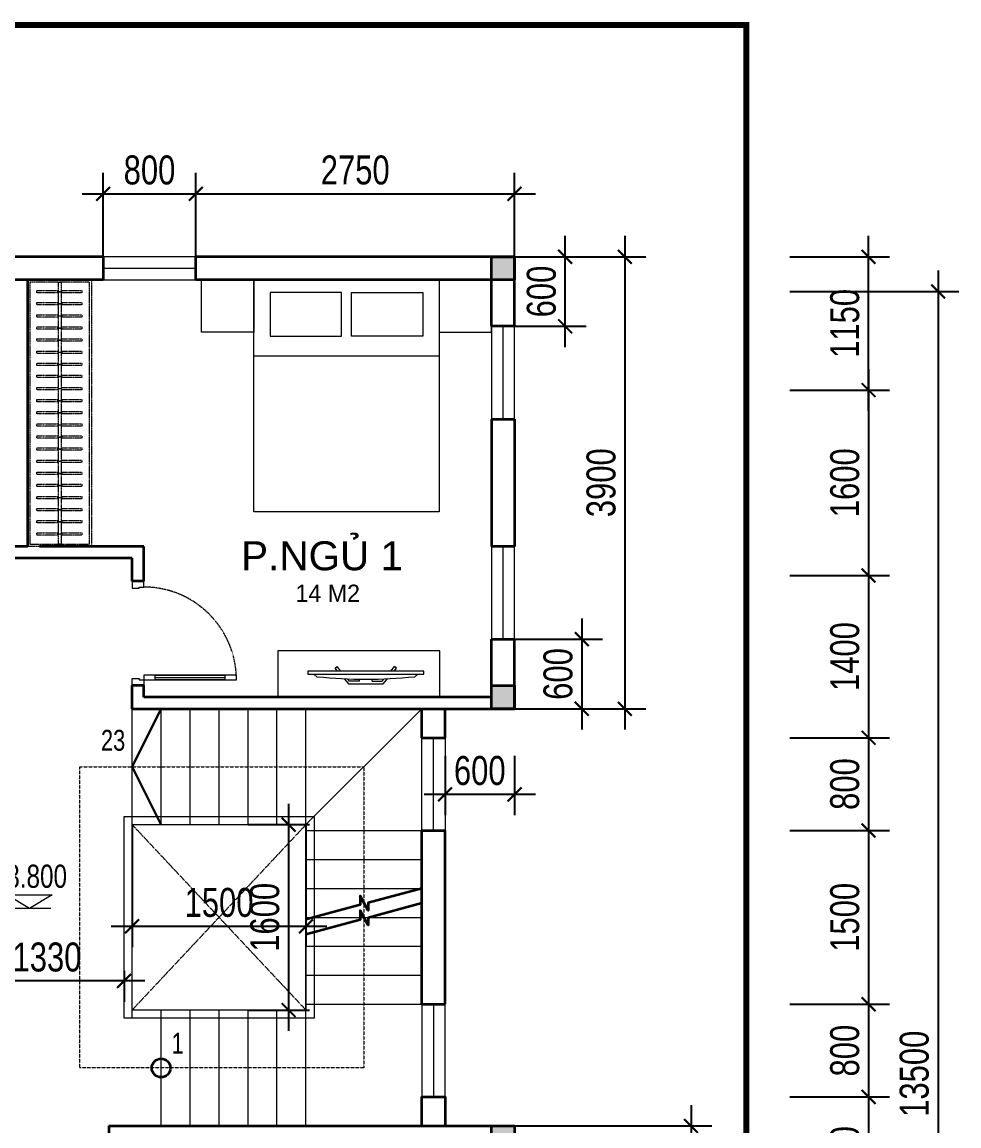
# Model space of a CAD drawing. Header units: millimetres. Extents: x 33748 to 451939, y -263262 to 62681.
# Drawn here: x 217559 to 225644, y -238639 to -229113 of the extents above; entities that cross this region are included whole.
import ezdxf

# ---------------------------------------------------------------- set-up
doc = ezdxf.new("R2010")
doc.units = ezdxf.units.MM
doc.header["$PDMODE"] = 98
for name, pattern in [('CENTER', [50.8, 31.75, -6.35, 6.35, -6.35]), ('DASHED', [0.75, 0.5, -0.25]), ('HIDDEN', [0.375, 0.25, -0.125]), ('HIDDEN2', [0.1875, 0.125, -0.0625]), ('X-5M-G-MB PHONGNGU$0$HIDDEN2', [0.1875, 0.125, -0.0625]), ('Xref-VCMT-BT3 - tuong bao$0$HIDDEN', [0.375, 0.25, -0.125])]:
    doc.linetypes.add(name, pattern=pattern)
doc.layers.get('Defpoints').update_dxf_attribs({"color": 202, "lineweight": 13})
for name, color, linetype, lineweight in [('-CONCRETE', 1, 'Continuous', 35), ('-DOOR', 137, 'Continuous', 9), ('-FURNITURE', 46, 'Continuous', 9), ('-HIDE', 3, 'HIDDEN', 13), ('-KH', 143, 'Continuous', 13), ('-LINE1', 7, 'Continuous', 18), ('-RANH GIOI KHU DAT', 12, 'CENTER', 18), ('-TEXT', 7, 'Continuous', 15), ('-WALL', 4, 'Continuous', 35), ('Bighome_khuat', 251, 'DASHED', 5)]:
    doc.layers.add(name, color=color, linetype=linetype, lineweight=lineweight)
for name, color, linetype in [('-HATCH CONCRETE', 54, 'Continuous'), ('12. NET DIM', 9, 'Continuous'), ('TEXT25', 2, 'Continuous')]:
    doc.layers.add(name, color=color, linetype=linetype)
doc.styles.add('1', font='arial.ttf')
doc.styles.add('AVANH', font='', dxfattribs={"width": 0.8})
doc.styles.get("Standard").update_dxf_attribs({"font": 'arial.ttf'})
doc.styles.add('T1', font='', dxfattribs={"height": 200})
doc.styles.get('AVANH').set_extended_font_data('.VnAvantH')
doc.styles.get('T1').set_extended_font_data('VNgeometric Light')
doc.dimstyles.new('C_100A3', dxfattribs={"dimscale": 100, "dimtxt": 2.5, "dimasz": 1.2, "dimexe": 1.8, "dimexo": 0, "dimgap": 0.75, "dimtad": 1, "dimdec": 0, "dimzin": 0, "dimdsep": 46, "dimtxsty": 'AVANH', "dimblk": 'ARCHTICK', "dimcen": 0, "dimdle": 1.8, "dimclrd": 256, "dimclre": 256, "dimclrt": 7, "dimadec": 0, "dimazin": 0, "dimtfac": 0.0001, "dimtdec": 0, "dimtix": 1, "dimtmove": 2, "dimatfit": 3, "dimldrblk": 'ARCHTICK', "dimfxl": 1.8, "dimtolj": 1, "dimtzin": 0, "dimarcsym": 0})

# ---------------------------------------------------------------- blocks, each defined once
blk = doc.blocks.new('*U53')
at = {"color": 251}
blk.add_line((-70, 100), (-70, 700), dxfattribs=at)
for points in [[(-50, 0), (-50, 800), (-90, 800), (-90, 0)], [(-50, 100), (-90, 100), (-90, 700), (-50, 700)], [(-900, -100), (-840, -100), (-840, -40), (-850, -40), (-850, 0), (-900, 0)], [(0, -100), (-60, -100), (-60, -40), (-50, -40), (-50, 0), (0, 0)]]:
    blk.add_lwpolyline(points, close=True)
at = {"layer": 'Bighome_khuat', "linetype": 'Xref-VCMT-BT3 - tuong bao$0$HIDDEN'}
blk.add_arc((-50, 0), 800, 90, 180, dxfattribs=at)
blk = doc.blocks.new('DANH COT')
at = {"layer": '-KH'}
blk.add_line((0, 0), (368.1, 0), dxfattribs=at)
blk.add_lwpolyline([(379.3, 117.8), (-11.2, 117.8), (184, 0)], close=True, dxfattribs=at)
blk.add_solid([(184, 0), (184, 117.8), (379.3, 117.8), (184, 0)], dxfattribs=at)
at = {"layer": '-TEXT', "style": '1', "width": 0.75}
blk.add_attdef('CAODO', (-142.1, 177.9), '', height=180, dxfattribs=at)
blk = doc.blocks.new('_ARCHTICK')
at = {"const_width": 0.15}
blk.add_lwpolyline([(-0.5, -0.5), (0.5, 0.5)], dxfattribs=at)
blk = doc.blocks.new('*D1326')
at = {"layer": '12. NET DIM', "lineweight": -2, "transparency": 16777216}
for p, q in [((217109.4, -237301.1), (217109.4, -237566.9)), ((218439.1, -237301.1), (218439.1, -237566.9)), ((218619.1, -237386.9), (216929.4, -237386.9))]:
    blk.add_line(p, q, dxfattribs=at)
at = {"layer": 'Defpoints', "color": 0, "transparency": 16777216}
for p in [(217109.4, -237301.1), (218439.1, -237301.1), (217109.4, -237386.9)]:
    blk.add_point(p, dxfattribs=at)
at = {"layer": '12. NET DIM', "lineweight": -2, "transparency": 16777216, "xscale": 120, "yscale": 120, "zscale": 120, "rotation": 180}
blk.add_blockref('_ARCHTICK', (217109.4, -237386.9), dxfattribs=at)
at = {"layer": '12. NET DIM', "lineweight": -2, "transparency": 16777216, "xscale": 120, "yscale": 120, "zscale": 120}
blk.add_blockref('_ARCHTICK', (218439.1, -237386.9), dxfattribs=at)
at = {"layer": '12. NET DIM', "color": 7, "transparency": 16777216, "insert": (217774.2, -237182.6), "char_height": 250, "attachment_point": 5, "style": 'AVANH'}
blk.add_mtext('\\A1;1330', dxfattribs=at)
blk = doc.blocks.new('A$C32e20c34')
blk.add_line((657, 2050), (657, 450))
for points in [[(0, 2050), (450, 2050), (450, 2500), (0, 2500)], [(109, 1910), (485.5, 1910), (485.5, 1292.5), (109, 1292.5)], [(109, 590), (485.5, 590), (485.5, 1207.5), (109, 1207.5)], [(0, 450), (450, 450), (450, 0), (0, 0)]]:
    blk.add_lwpolyline(points, close=True)
blk.add_lwpolyline([(0, 2050), (2000, 2050), (2000, 450), (0, 450), (0, 2050)])
blk = doc.blocks.new('*U198')
at = {"linetype": 'X-5M-G-MB PHONGNGU$0$HIDDEN2'}
for points in [[(0, 600), (0, 0), (2509, 0), (2509, 600)], [(2489, 580), (2489, 20), (20, 20), (20, 580)], [(2489, 287), (2489, 313), (20, 313), (20, 287)], [(114, 319), (109, 319), (109, 280), (114, 280)], [(228, 319), (223, 319), (223, 280), (228, 280)], [(342, 319), (337, 319), (337, 280), (342, 280)], [(456, 319), (451, 319), (451, 280), (456, 280)], [(570, 319), (565, 319), (565, 280), (570, 280)], [(684, 319), (679, 319), (679, 280), (684, 280)], [(798, 319), (793, 319), (793, 280), (798, 280)], [(912, 319), (907, 319), (907, 280), (912, 280)], [(1026, 319), (1021, 319), (1021, 280), (1026, 280)], [(1140, 319), (1135, 319), (1135, 280), (1140, 280)], [(1254, 319), (1249, 319), (1249, 280), (1254, 280)], [(1368, 319), (1363, 319), (1363, 280), (1368, 280)], [(1482, 319), (1477, 319), (1477, 280), (1482, 280)], [(1596, 319), (1591, 319), (1591, 280), (1596, 280)], [(1710, 319), (1705, 319), (1705, 280), (1710, 280)], [(1824, 319), (1819, 319), (1819, 280), (1824, 280)], [(1938, 319), (1933, 319), (1933, 280), (1938, 280)], [(2052, 319), (2047, 319), (2047, 280), (2052, 280)], [(2166, 319), (2161, 319), (2161, 280), (2166, 280)], [(2280, 319), (2275, 319), (2275, 280), (2280, 280)], [(2394, 319), (2389, 319), (2389, 280), (2394, 280)]]:
    blk.add_lwpolyline(points, close=True, dxfattribs=at)
for points in [[(122, 313), (122, 515), (100, 515), (100, 313)], [(236, 313), (236, 515), (214, 515), (214, 313)], [(350, 313), (350, 515), (328, 515), (328, 313)], [(464, 313), (464, 515), (442, 515), (442, 313)], [(578, 313), (578, 515), (556, 515), (556, 313)], [(692, 313), (692, 515), (670, 515), (670, 313)], [(806, 313), (806, 515), (784, 515), (784, 313)], [(920, 313), (920, 515), (898, 515), (898, 313)], [(1034, 313), (1034, 515), (1012, 515), (1012, 313)], [(1148, 313), (1148, 515), (1126, 515), (1126, 313)], [(1262, 313), (1262, 515), (1240, 515), (1240, 313)], [(1376, 313), (1376, 515), (1354, 515), (1354, 313)], [(1490, 313), (1490, 515), (1468, 515), (1468, 313)], [(1604, 313), (1604, 515), (1582, 515), (1582, 313)], [(1718, 313), (1718, 515), (1696, 515), (1696, 313)], [(1832, 313), (1832, 515), (1810, 515), (1810, 313)], [(1946, 313), (1946, 515), (1924, 515), (1924, 313)], [(2060, 313), (2060, 515), (2038, 515), (2038, 313)], [(2174, 313), (2174, 515), (2152, 515), (2152, 313)], [(2288, 313), (2288, 515), (2266, 515), (2266, 313)], [(2402, 313), (2402, 515), (2380, 515), (2380, 313)], [(100, 287), (100, 92), (122, 92), (122, 287)], [(214, 287), (214, 92), (236, 92), (236, 287)], [(328, 287), (328, 92), (350, 92), (350, 287)], [(442, 287), (442, 92), (464, 92), (464, 287)], [(556, 287), (556, 92), (578, 92), (578, 287)], [(670, 287), (670, 92), (692, 92), (692, 287)], [(784, 287), (784, 92), (806, 92), (806, 287)], [(898, 287), (898, 92), (920, 92), (920, 287)], [(1012, 287), (1012, 92), (1034, 92), (1034, 287)], [(1126, 287), (1126, 92), (1148, 92), (1148, 287)], [(1240, 287), (1240, 92), (1262, 92), (1262, 287)], [(1354, 287), (1354, 92), (1376, 92), (1376, 287)], [(1468, 287), (1468, 92), (1490, 92), (1490, 287)], [(1582, 287), (1582, 92), (1604, 92), (1604, 287)], [(1696, 287), (1696, 92), (1718, 92), (1718, 287)], [(1810, 287), (1810, 92), (1832, 92), (1832, 287)], [(1924, 287), (1924, 92), (1946, 92), (1946, 287)], [(2038, 287), (2038, 92), (2060, 92), (2060, 287)], [(2152, 287), (2152, 92), (2174, 92), (2174, 287)], [(2266, 287), (2266, 92), (2288, 92), (2288, 287)], [(2380, 287), (2380, 92), (2402, 92), (2402, 287)]]:
    blk.add_lwpolyline(points, dxfattribs=at)
blk = doc.blocks.new('XR.MB.LM123$0$tvi 1')
blk.add_lwpolyline([(28.5, 0), (28.5, -1000), (0, -1000), (0, 0)], close=True)
for points in [[(28.5, -50.3), (52.4, -80.9)], [(-24.1, -235.6), (-39.1, -251.8)], [(0, -284.8), (-39.1, -251.8)], [(0, -256), (-24.1, -235.6)], [(69.7, -315.1), (111.2, -350.3), (111.2, -649.7), (69.7, -684.9)], [(89.1, -445.7), (89.1, -360), (70.9, -344.6)], [(89.1, -445.7), (73.5, -445.7)], [(89.1, -554.3), (89.1, -640), (70.9, -655.4)], [(89.1, -554.3), (73.5, -554.3)], [(0, -715.2), (-39.1, -748.2)], [(-24.1, -764.4), (-39.1, -748.2)], [(0, -744), (-24.1, -764.4)], [(28.5, -949.7), (52.4, -919.1)]]:
    blk.add_lwpolyline(points)
blk.add_arc((-4025.2, -500), 4099, 354.13109, 5.86891)
blk = doc.blocks.new('A$C5C575821')
at = {"layer": '-CONCRETE'}
h = blk.add_hatch(color=256, dxfattribs=at)
h.dxf.hatch_style = 1
h.paths.add_polyline_path([(0, 200), (0, 0), (200, 0), (200, 200)])
blk.add_lwpolyline([(0, 0), (200, 0), (200, 200), (0, 200)], close=True, dxfattribs=at)
blk = doc.blocks.new('*D1225')
at = {"layer": '12. NET DIM', "lineweight": -2, "transparency": 16777216}
for p, q in [((221209.1, -235445.6), (221209.1, -235957.6)), ((221809.1, -235445.6), (221809.1, -235957.6)), ((221989.1, -235777.6), (221029.1, -235777.6))]:
    blk.add_line(p, q, dxfattribs=at)
at = {"layer": 'Defpoints', "color": 0, "transparency": 16777216}
for p in [(221209.1, -235445.6), (221809.1, -235445.6), (221209.1, -235777.6)]:
    blk.add_point(p, dxfattribs=at)
at = {"layer": '12. NET DIM', "lineweight": -2, "transparency": 16777216, "xscale": 120, "yscale": 120, "zscale": 120, "rotation": 180}
blk.add_blockref('_ARCHTICK', (221209.1, -235777.6), dxfattribs=at)
at = {"layer": '12. NET DIM', "lineweight": -2, "transparency": 16777216, "xscale": 120, "yscale": 120, "zscale": 120}
blk.add_blockref('_ARCHTICK', (221809.1, -235777.6), dxfattribs=at)
at = {"layer": '12. NET DIM', "color": 7, "transparency": 16777216, "insert": (221509.1, -235573.3), "char_height": 250, "attachment_point": 5, "style": 'AVANH'}
blk.add_mtext('\\A1;600', dxfattribs=at)
blk = doc.blocks.new('*D1228')
at = {"layer": '12. NET DIM', "lineweight": -2, "transparency": 16777216}
for p, q in [((224864.1, -232108.4), (224864.1, -234068.4)), ((224185.6, -232288.4), (225044.1, -232288.4)), ((224185.6, -233888.4), (225044.1, -233888.4))]:
    blk.add_line(p, q, dxfattribs=at)
at = {"layer": 'Defpoints', "color": 0, "transparency": 16777216}
for p in [(224185.6, -232288.4), (224185.6, -233888.4), (224864.1, -233888.4)]:
    blk.add_point(p, dxfattribs=at)
at = {"layer": '12. NET DIM', "lineweight": -2, "transparency": 16777216, "xscale": 120, "yscale": 120, "zscale": 120}
for p, rotation in [((224864.1, -232288.4), 90), ((224864.1, -233888.4), 270)]:
    blk.add_blockref('_ARCHTICK', p, dxfattribs=dict(at, rotation=rotation))
at = {"layer": '12. NET DIM', "color": 7, "transparency": 16777216, "insert": (224659.8, -233088.4), "char_height": 250, "attachment_point": 5, "rotation": 90, "style": 'AVANH'}
blk.add_mtext('\\A1;1600', dxfattribs=at)
blk = doc.blocks.new('*D1229')
at = {"layer": '12. NET DIM', "lineweight": -2, "transparency": 16777216}
for p, q in [((224864.1, -233708.4), (224864.1, -235468.6)), ((224185.6, -233888.4), (225044.1, -233888.4)), ((224185.6, -235288.6), (225044.1, -235288.6))]:
    blk.add_line(p, q, dxfattribs=at)
at = {"layer": 'Defpoints', "color": 0, "transparency": 16777216}
for p in [(224185.6, -233888.4), (224185.6, -235288.6), (224864.1, -235288.6)]:
    blk.add_point(p, dxfattribs=at)
at = {"layer": '12. NET DIM', "lineweight": -2, "transparency": 16777216, "xscale": 120, "yscale": 120, "zscale": 120}
for p, rotation in [((224864.1, -233888.4), 90), ((224864.1, -235288.6), 270)]:
    blk.add_blockref('_ARCHTICK', p, dxfattribs=dict(at, rotation=rotation))
at = {"layer": '12. NET DIM', "color": 7, "transparency": 16777216, "insert": (224659.8, -234588.5), "char_height": 250, "attachment_point": 5, "rotation": 90, "style": 'AVANH'}
blk.add_mtext('\\A1;1400', dxfattribs=at)
blk = doc.blocks.new('*D1230')
at = {"layer": '12. NET DIM', "lineweight": -2, "transparency": 16777216}
for p, q in [((224864.1, -235108.6), (224864.1, -236268.6)), ((224185.6, -235288.6), (225044.1, -235288.6)), ((224185.6, -236088.6), (225044.1, -236088.6))]:
    blk.add_line(p, q, dxfattribs=at)
at = {"layer": 'Defpoints', "color": 0, "transparency": 16777216}
for p in [(224185.6, -235288.6), (224185.6, -236088.6), (224864.1, -236088.6)]:
    blk.add_point(p, dxfattribs=at)
at = {"layer": '12. NET DIM', "lineweight": -2, "transparency": 16777216, "xscale": 120, "yscale": 120, "zscale": 120}
for p, rotation in [((224864.1, -235288.6), 90), ((224864.1, -236088.6), 270)]:
    blk.add_blockref('_ARCHTICK', p, dxfattribs=dict(at, rotation=rotation))
at = {"layer": '12. NET DIM', "color": 7, "transparency": 16777216, "insert": (224659.8, -235688.6), "char_height": 250, "attachment_point": 5, "rotation": 90, "style": 'AVANH'}
blk.add_mtext('\\A1;800', dxfattribs=at)
blk = doc.blocks.new('*D1231')
at = {"layer": '12. NET DIM', "lineweight": -2, "transparency": 16777216}
for p, q in [((224864.1, -235908.6), (224864.1, -237768.6)), ((224185.6, -236088.6), (225044.1, -236088.6)), ((224185.6, -237588.6), (225044.1, -237588.6))]:
    blk.add_line(p, q, dxfattribs=at)
at = {"layer": 'Defpoints', "color": 0, "transparency": 16777216}
for p in [(224185.6, -236088.6), (224185.6, -237588.6), (224864.1, -237588.6)]:
    blk.add_point(p, dxfattribs=at)
at = {"layer": '12. NET DIM', "lineweight": -2, "transparency": 16777216, "xscale": 120, "yscale": 120, "zscale": 120}
for p, rotation in [((224864.1, -236088.6), 90), ((224864.1, -237588.6), 270)]:
    blk.add_blockref('_ARCHTICK', p, dxfattribs=dict(at, rotation=rotation))
at = {"layer": '12. NET DIM', "color": 7, "transparency": 16777216, "insert": (224659.8, -236838.6), "char_height": 250, "attachment_point": 5, "rotation": 90, "style": 'AVANH'}
blk.add_mtext('\\A1;1500', dxfattribs=at)
blk = doc.blocks.new('*D1232')
at = {"layer": '12. NET DIM', "lineweight": -2, "transparency": 16777216}
for p, q in [((224864.1, -237408.6), (224864.1, -238568.6)), ((224185.6, -237588.6), (225044.1, -237588.6)), ((224185.6, -238388.6), (225044.1, -238388.6))]:
    blk.add_line(p, q, dxfattribs=at)
at = {"layer": 'Defpoints', "color": 0, "transparency": 16777216}
for p in [(224185.6, -237588.6), (224185.6, -238388.6), (224864.1, -238388.6)]:
    blk.add_point(p, dxfattribs=at)
at = {"layer": '12. NET DIM', "lineweight": -2, "transparency": 16777216, "xscale": 120, "yscale": 120, "zscale": 120}
for p, rotation in [((224864.1, -237588.6), 90), ((224864.1, -238388.6), 270)]:
    blk.add_blockref('_ARCHTICK', p, dxfattribs=dict(at, rotation=rotation))
at = {"layer": '12. NET DIM', "color": 7, "transparency": 16777216, "insert": (224659.8, -237988.6), "char_height": 250, "attachment_point": 5, "rotation": 90, "style": 'AVANH'}
blk.add_mtext('\\A1;800', dxfattribs=at)
blk = doc.blocks.new('*D1233')
at = {"layer": '12. NET DIM', "lineweight": -2, "transparency": 16777216}
for p, q in [((224864.1, -238208.6), (224864.1, -239518.6)), ((224185.6, -238388.6), (225044.1, -238388.6)), ((224185.6, -239338.6), (225044.1, -239338.6))]:
    blk.add_line(p, q, dxfattribs=at)
at = {"layer": 'Defpoints', "color": 0, "transparency": 16777216}
for p in [(224185.6, -238388.6), (224185.6, -239338.6), (224864.1, -239338.6)]:
    blk.add_point(p, dxfattribs=at)
at = {"layer": '12. NET DIM', "lineweight": -2, "transparency": 16777216, "xscale": 120, "yscale": 120, "zscale": 120}
for p, rotation in [((224864.1, -238388.6), 90), ((224864.1, -239338.6), 270)]:
    blk.add_blockref('_ARCHTICK', p, dxfattribs=dict(at, rotation=rotation))
at = {"layer": '12. NET DIM', "color": 7, "transparency": 16777216, "insert": (224659.8, -238863.6), "char_height": 250, "attachment_point": 5, "rotation": 90, "style": 'AVANH'}
blk.add_mtext('\\A1;950', dxfattribs=at)
blk = doc.blocks.new('*D1174')
at = {"layer": '12. NET DIM', "lineweight": -2, "transparency": 16777216}
for p, q in [((224864.1, -232468.4), (224864.1, -230958.2)), ((224185.6, -231138.2), (225044.1, -231138.2)), ((224185.6, -232288.4), (225044.1, -232288.4))]:
    blk.add_line(p, q, dxfattribs=at)
at = {"layer": 'Defpoints', "color": 0, "transparency": 16777216}
for p in [(224185.6, -231138.2), (224864.1, -231138.2), (224185.6, -232288.4)]:
    blk.add_point(p, dxfattribs=at)
at = {"layer": '12. NET DIM', "lineweight": -2, "transparency": 16777216, "xscale": 120, "yscale": 120, "zscale": 120}
for p, rotation in [((224864.1, -231138.2), 90), ((224864.1, -232288.4), 270)]:
    blk.add_blockref('_ARCHTICK', p, dxfattribs=dict(at, rotation=rotation))
at = {"layer": '12. NET DIM', "color": 7, "transparency": 16777216, "insert": (224659.8, -231713.3), "char_height": 250, "attachment_point": 5, "rotation": 90, "style": 'AVANH'}
blk.add_mtext('\\A1;1150', dxfattribs=at)
blk = doc.blocks.new('*D1176')
at = {"layer": '12. NET DIM', "lineweight": -2, "transparency": 16777216}
for p, q in [((225464.1, -231258.2), (225464.1, -245118.6)), ((224185.6, -231438.2), (225644.1, -231438.2)), ((224264.1, -244938.6), (225644.1, -244938.6))]:
    blk.add_line(p, q, dxfattribs=at)
at = {"layer": 'Defpoints', "color": 0, "transparency": 16777216}
for p in [(224185.6, -231438.2), (224264.1, -244938.6), (225464.1, -244938.6)]:
    blk.add_point(p, dxfattribs=at)
at = {"layer": '12. NET DIM', "lineweight": -2, "transparency": 16777216, "xscale": 120, "yscale": 120, "zscale": 120}
for p, rotation in [((225464.1, -231438.2), 90), ((225464.1, -244938.6), 270)]:
    blk.add_blockref('_ARCHTICK', p, dxfattribs=dict(at, rotation=rotation))
at = {"layer": '12. NET DIM', "color": 7, "transparency": 16777216, "insert": (225259.8, -238188.4), "char_height": 250, "attachment_point": 5, "rotation": 90, "style": 'AVANH'}
blk.add_mtext('\\A1;13500', dxfattribs=at)
blk = doc.blocks.new('*D1162')
at = {"layer": '-HATCH CONCRETE', "lineweight": -2, "transparency": 16777216}
for p, q in [((223332.2, -238458.6), (223332.2, -244818.6)), ((221809.1, -238638.6), (223512.2, -238638.6)), ((221809.1, -244638.6), (223512.2, -244638.6))]:
    blk.add_line(p, q, dxfattribs=at)
at = {"layer": 'Defpoints', "color": 0, "transparency": 16777216}
for p in [(221809.1, -238638.6), (221809.1, -244638.6), (223332.2, -244638.6)]:
    blk.add_point(p, dxfattribs=at)
at = {"layer": '-HATCH CONCRETE', "lineweight": -2, "transparency": 16777216, "xscale": 120, "yscale": 120, "zscale": 120}
for p, rotation in [((223332.2, -238638.6), 90), ((223332.2, -244638.6), 270)]:
    blk.add_blockref('_ARCHTICK', p, dxfattribs=dict(at, rotation=rotation))
at = {"layer": '-HATCH CONCRETE', "color": 7, "transparency": 16777216, "insert": (223127.9, -241638.6), "char_height": 250, "attachment_point": 5, "rotation": 90, "style": 'AVANH'}
blk.add_mtext('\\A1;6000', dxfattribs=at)
blk = doc.blocks.new('ARCHTICK')
at = {"color": 0, "linetype": 'ByBlock', "const_width": 0.15}
blk.add_lwpolyline([(-0.5, -0.5), (0.5, 0.5)], dxfattribs=at)
blk = doc.blocks.new('*D1106')
at = {"layer": '-HATCH CONCRETE', "lineweight": -2, "transparency": 16777216}
for p, q in [((222761.2, -230958.2), (222761.2, -235218.6)), ((221809.1, -231138.2), (222941.2, -231138.2)), ((221809.1, -235038.6), (222941.2, -235038.6))]:
    blk.add_line(p, q, dxfattribs=at)
at = {"layer": 'Defpoints', "color": 0, "transparency": 16777216}
for p in [(221809.1, -231138.2), (221809.1, -235038.6), (222761.2, -235038.6)]:
    blk.add_point(p, dxfattribs=at)
at = {"layer": '-HATCH CONCRETE', "lineweight": -2, "transparency": 16777216, "xscale": 120, "yscale": 120, "zscale": 120}
for p, rotation in [((222761.2, -231138.2), 90), ((222761.2, -235038.6), 270)]:
    blk.add_blockref('_ARCHTICK', p, dxfattribs=dict(at, rotation=rotation))
at = {"layer": '-HATCH CONCRETE', "color": 7, "transparency": 16777216, "insert": (222556.9, -233088.4), "char_height": 250, "attachment_point": 5, "rotation": 90, "style": 'AVANH'}
blk.add_mtext('\\A1;3900', dxfattribs=at)
blk = doc.blocks.new('*D1107')
at = {"layer": '-HATCH CONCRETE', "lineweight": -2, "transparency": 16777216}
for p, q in [((218509.1, -236038.6), (218509.1, -237095.6)), ((220009.1, -236038.6), (220009.1, -237095.6)), ((218329.1, -236915.6), (220189.1, -236915.6))]:
    blk.add_line(p, q, dxfattribs=at)
at = {"layer": 'Defpoints', "color": 0, "transparency": 16777216}
for p in [(218509.1, -236038.6), (220009.1, -236038.6), (220009.1, -236915.6)]:
    blk.add_point(p, dxfattribs=at)
at = {"layer": '-HATCH CONCRETE', "lineweight": -2, "transparency": 16777216, "xscale": 120, "yscale": 120, "zscale": 120, "rotation": 180}
blk.add_blockref('_ARCHTICK', (218509.1, -236915.6), dxfattribs=at)
at = {"layer": '-HATCH CONCRETE', "lineweight": -2, "transparency": 16777216, "xscale": 120, "yscale": 120, "zscale": 120}
blk.add_blockref('_ARCHTICK', (220009.1, -236915.6), dxfattribs=at)
at = {"layer": '-HATCH CONCRETE', "color": 7, "transparency": 16777216, "insert": (219259.1, -236711.3), "char_height": 250, "attachment_point": 5, "style": 'AVANH'}
blk.add_mtext('\\A1;1500', dxfattribs=at)
blk = doc.blocks.new('*D1108')
at = {"layer": '-HATCH CONCRETE', "lineweight": -2, "transparency": 16777216}
for p, q in [((219859, -235858.6), (219859, -237818.6)), ((219509.1, -236038.6), (220039, -236038.6)), ((219509.1, -237638.6), (220039, -237638.6))]:
    blk.add_line(p, q, dxfattribs=at)
at = {"layer": 'Defpoints', "color": 0, "transparency": 16777216}
for p in [(219509.1, -236038.6), (219509.1, -237638.6), (219859, -237638.6)]:
    blk.add_point(p, dxfattribs=at)
at = {"layer": '-HATCH CONCRETE', "lineweight": -2, "transparency": 16777216, "xscale": 120, "yscale": 120, "zscale": 120}
for p, rotation in [((219859, -236038.6), 90), ((219859, -237638.6), 270)]:
    blk.add_blockref('_ARCHTICK', p, dxfattribs=dict(at, rotation=rotation))
at = {"layer": '-HATCH CONCRETE', "color": 7, "transparency": 16777216, "insert": (219654.7, -236838.6), "char_height": 250, "attachment_point": 5, "rotation": 90, "style": 'AVANH'}
blk.add_mtext('\\A1;1600', dxfattribs=at)
blk = doc.blocks.new('*D1584')
at = {"layer": '-HATCH CONCRETE', "lineweight": -2, "transparency": 16777216}
for p, q in [((222389.5, -234258.9), (222389.5, -235218.6)), ((221809.1, -234438.9), (222569.5, -234438.9)), ((221809.1, -235038.6), (222569.5, -235038.6))]:
    blk.add_line(p, q, dxfattribs=at)
at = {"layer": 'Defpoints', "color": 0, "transparency": 16777216}
for p in [(221809.1, -234438.9), (221809.1, -235038.6), (222389.5, -235038.6)]:
    blk.add_point(p, dxfattribs=at)
at = {"layer": '-HATCH CONCRETE', "lineweight": -2, "transparency": 16777216, "xscale": 120, "yscale": 120, "zscale": 120}
for p, rotation in [((222389.5, -234438.9), 90), ((222389.5, -235038.6), 270)]:
    blk.add_blockref('_ARCHTICK', p, dxfattribs=dict(at, rotation=rotation))
at = {"layer": '-HATCH CONCRETE', "color": 7, "transparency": 16777216, "insert": (222185.2, -234738.7), "char_height": 250, "attachment_point": 5, "rotation": 90, "style": 'AVANH'}
blk.add_mtext('\\A1;600', dxfattribs=at)
blk = doc.blocks.new('*D1585')
at = {"layer": '-HATCH CONCRETE', "lineweight": -2, "transparency": 16777216}
for p, q in [((222245.9, -231918.5), (222245.9, -230958.2)), ((221809.1, -231138.2), (222425.9, -231138.2)), ((221809.1, -231738.5), (222425.9, -231738.5))]:
    blk.add_line(p, q, dxfattribs=at)
at = {"layer": 'Defpoints', "color": 0, "transparency": 16777216}
for p in [(221809.1, -231138.2), (222245.9, -231138.2), (221809.1, -231738.5)]:
    blk.add_point(p, dxfattribs=at)
at = {"layer": '-HATCH CONCRETE', "lineweight": -2, "transparency": 16777216, "xscale": 120, "yscale": 120, "zscale": 120}
for p, rotation in [((222245.9, -231138.2), 90), ((222245.9, -231738.5), 270)]:
    blk.add_blockref('_ARCHTICK', p, dxfattribs=dict(at, rotation=rotation))
at = {"layer": '-HATCH CONCRETE', "color": 7, "transparency": 16777216, "insert": (222041.6, -231438.4), "char_height": 250, "attachment_point": 5, "rotation": 90, "style": 'AVANH'}
blk.add_mtext('\\A1;600', dxfattribs=at)
blk = doc.blocks.new('*D1587')
at = {"layer": '-HATCH CONCRETE', "lineweight": -2, "transparency": 16777216}
for p, q in [((219059.1, -230867.5), (219059.1, -230415.4)), ((221809.1, -231438.4), (221809.1, -230415.4)), ((218879.1, -230595.4), (221989.1, -230595.4))]:
    blk.add_line(p, q, dxfattribs=at)
at = {"layer": 'Defpoints', "color": 0, "transparency": 16777216}
for p in [(221809.1, -230595.4), (219059.1, -230867.5), (221809.1, -231438.4)]:
    blk.add_point(p, dxfattribs=at)
at = {"layer": '-HATCH CONCRETE', "lineweight": -2, "transparency": 16777216, "xscale": 120, "yscale": 120, "zscale": 120, "rotation": 180}
blk.add_blockref('_ARCHTICK', (219059.1, -230595.4), dxfattribs=at)
at = {"layer": '-HATCH CONCRETE', "lineweight": -2, "transparency": 16777216, "xscale": 120, "yscale": 120, "zscale": 120}
blk.add_blockref('_ARCHTICK', (221809.1, -230595.4), dxfattribs=at)
at = {"layer": '-HATCH CONCRETE', "color": 7, "transparency": 16777216, "insert": (220434.1, -230391.1), "char_height": 250, "attachment_point": 5, "style": 'AVANH'}
blk.add_mtext('\\A1;2750', dxfattribs=at)
blk = doc.blocks.new('*D1588')
at = {"layer": '-HATCH CONCRETE', "lineweight": -2, "transparency": 16777216}
for p, q in [((218259.1, -231138.2), (218259.1, -230415.4)), ((219059.1, -231138.2), (219059.1, -230415.4)), ((218079.1, -230595.4), (219239.1, -230595.4))]:
    blk.add_line(p, q, dxfattribs=at)
at = {"layer": 'Defpoints', "color": 0, "transparency": 16777216}
for p in [(219059.1, -230595.4), (218259.1, -231138.2), (219059.1, -231138.2)]:
    blk.add_point(p, dxfattribs=at)
at = {"layer": '-HATCH CONCRETE', "lineweight": -2, "transparency": 16777216, "xscale": 120, "yscale": 120, "zscale": 120, "rotation": 180}
blk.add_blockref('_ARCHTICK', (218259.1, -230595.4), dxfattribs=at)
at = {"layer": '-HATCH CONCRETE', "lineweight": -2, "transparency": 16777216, "xscale": 120, "yscale": 120, "zscale": 120}
blk.add_blockref('_ARCHTICK', (219059.1, -230595.4), dxfattribs=at)
at = {"layer": '-HATCH CONCRETE', "color": 7, "transparency": 16777216, "insert": (218659.1, -230391.1), "char_height": 250, "attachment_point": 5, "style": 'AVANH'}
blk.add_mtext('\\A1;800', dxfattribs=at)

msp = doc.modelspace()

# ---------------------------------------------------------------- linework, layer by layer
at = {"layer": '-DOOR'}
for points in [[(219059.1, -231338.2), (219059.1, -231138.2), (218259.1, -231138.2), (218259.1, -231338.2)], [(221609.1, -232538.5), (221809.1, -232538.5), (221809.1, -231738.5), (221609.1, -231738.5)], [(221609.1, -234438.9), (221809.1, -234438.9), (221809.1, -233638.9), (221609.1, -233638.9)], [(221009.1, -235288.6), (221209.1, -235288.6), (221209.1, -236088.6), (221009.1, -236088.6)], [(221009.1, -238388.6), (221209.1, -238388.6), (221209.1, -237588.6), (221009.1, -237588.6)]]:
    msp.add_lwpolyline(points, close=True, dxfattribs=at)
for points in [[(218259.1, -231238.2), (219059.1, -231238.2)], [(221709.1, -231738.5), (221709.1, -232538.5)], [(221709.1, -233638.9), (221709.1, -234438.9)], [(221109.1, -236088.6), (221109.1, -235288.6)], [(221109.1, -237588.6), (221109.1, -238388.6)]]:
    msp.add_lwpolyline(points, dxfattribs=at)
at = {"layer": '-FURNITURE'}
msp.add_lwpolyline([(219765.1, -234538.6), (219765.1, -234938.6), (221165.1, -234938.6), (221165.1, -234538.6)], close=True, dxfattribs=at)
at = {"layer": '-HIDE', "ltscale": 10}
for points in [[(218509.1, -236038.6), (220009.1, -237638.6)], [(220009.1, -236038.6), (218509.1, -237638.6)]]:
    msp.add_lwpolyline(points, dxfattribs=at)
at = {"layer": '-KH', "linetype": 'HIDDEN2', "ltscale": 5}
msp.add_lwpolyline([(218057.2, -238138.6), (218057.2, -235538.6), (220509.1, -235538.6), (220509.1, -238138.6)], close=True, dxfattribs=at)
at = {"layer": '-LINE1'}
for p, q in [((218509.1, -237708.6), (218509.1, -235038.6)), ((218759.1, -236038.6), (218759.1, -235038.6)), ((219009.1, -236038.6), (219009.1, -235038.6)), ((219259.1, -236038.6), (219259.1, -235038.6)), ((219509.1, -236038.6), (219509.1, -235038.6)), ((219759.1, -236038.6), (219759.1, -235038.6)), ((220009.1, -238638.6), (220009.1, -235038.6)), ((218759.1, -238638.6), (218759.1, -237638.6)), ((219009.1, -238638.6), (219009.1, -237638.6)), ((219259.1, -238638.6), (219259.1, -237638.6)), ((219509.1, -238638.6), (219509.1, -237638.6)), ((219759.1, -238638.6), (219759.1, -237638.6))]:
    msp.add_line(p, q, dxfattribs=at)
at = {"layer": '-LINE1', "const_width": 20}
msp.add_lwpolyline([(218759.1, -235038.6), (218509.1, -235538.6), (218759.1, -236038.6)], dxfattribs=at)
at = {"layer": '-LINE1'}
for points in [[(220009.1, -236038.6), (221009.1, -235038.6)], [(220009.1, -236088.6), (221009.1, -236088.6)], [(220009.1, -236338.6), (221009.1, -236338.6)], [(220009.1, -236588.6), (221009.1, -236588.6)], [(220009.1, -236838.6), (221009.1, -236838.6)], [(220009.1, -237088.6), (221009.1, -237088.6)], [(220009.1, -237338.6), (221009.1, -237338.6)], [(220009.1, -237588.6), (221009.1, -237588.6)]]:
    msp.add_lwpolyline(points, dxfattribs=at)
for points in [[(218439.1, -235968.6), (220079.1, -235968.6), (220079.1, -237708.6), (218439.1, -237708.6)], [(218509.1, -236038.6), (220009.1, -236038.6), (220009.1, -237638.6), (218509.1, -237638.6)]]:
    msp.add_lwpolyline(points, close=True, dxfattribs=at)
at = {"layer": '-RANH GIOI KHU DAT', "linetype": 'HIDDEN', "ltscale": 10, "const_width": 50}
msp.add_lwpolyline([(223809.1, -229138.2), (204809.1, -229138.2), (204809.1, -244138.2), (209809.1, -249138.2), (223809.1, -249138.2)], close=True, dxfattribs=at)
at = {"layer": '-WALL'}
for p, q in [((218259.1, -231138.2), (216234.7, -231138.2)), ((218259.1, -231138.2), (218259.1, -231338.2)), ((221809.1, -231138.2), (219059.1, -231138.2)), ((221809.1, -231738.5), (221809.1, -231138.2)), ((218259.1, -231338.2), (216234.7, -231338.2)), ((217609.4, -233638.6), (217609.4, -231338.2)), ((221609.1, -231338.2), (219059.1, -231338.2)), ((221609.1, -231738.5), (221609.1, -231338.2)), ((221809.1, -231738.5), (221609.1, -231738.5)), ((221609.1, -232538.5), (221609.1, -233638.9)), ((221809.1, -232538.5), (221809.1, -233638.9)), ((217609.4, -233638.6), (217217, -233638.6)), ((218609.1, -233638.6), (217709.4, -233638.6)), ((218609.1, -233938.6), (218609.1, -233638.6)), ((221809.1, -233638.9), (221609.1, -233638.9)), ((218509.1, -233738.6), (217217, -233738.6)), ((218509.1, -233938.6), (218509.1, -233738.6)), ((218609.1, -233938.6), (218509.1, -233938.6)), ((221609.1, -234838.6), (221609.1, -234438.9)), ((221809.1, -235038.6), (221809.1, -234438.9)), ((218509.1, -235038.6), (218509.1, -234838.6)), ((218609.1, -234838.6), (218509.1, -234838.6)), ((218609.1, -234938.6), (218609.1, -234838.6)), ((221609.1, -234938.6), (218609.1, -234938.6)), ((218509.1, -235038.6), (221809.1, -235038.6)), ((221009.1, -235288.6), (221009.1, -235038.6)), ((221209.1, -235288.6), (221209.1, -235038.6)), ((221009.1, -237588.6), (221009.1, -236088.6)), ((221209.1, -237588.6), (221209.1, -236088.6)), ((218309.1, -238638.6), (221809.1, -238638.6)), ((218309.1, -238638.6), (218309.1, -238738.6)), ((221809.1, -238638.6), (221809.1, -239338.6))]:
    msp.add_line(p, q, dxfattribs=at)
for points in [[(219059.1, -231338.2), (219059.1, -231138.2)], [(221609.1, -232538.5), (221809.1, -232538.5)], [(221609.1, -234438.9), (221809.1, -234438.9)], [(221009.1, -235288.6), (221209.1, -235288.6)], [(221009.1, -236088.6), (221209.1, -236088.6)], [(221009.1, -236588.6), (220545.6, -236713.2), (220545.6, -236779.1), (220477.3, -236651.8), (220477.3, -236731.5), (220009.1, -236857.4)], [(221009.1, -236716.9), (220545.6, -236841.5), (220545.6, -236907.5), (220477.3, -236780.2), (220477.3, -236859.9), (220009.1, -236985.7)], [(221009.1, -237588.6), (221209.1, -237588.6)], [(221009.1, -238638.6), (221009.1, -238388.6), (221209.1, -238388.6), (221209.1, -238638.6)]]:
    msp.add_lwpolyline(points, dxfattribs=at)
msp.add_circle((218759.1, -238138.6), 80.5, dxfattribs=at)

# ---------------------------------------------------------------- block references
at = {"layer": '-DOOR', "rotation": 270}
msp.add_blockref('*U53', (218609.1, -234838.6), dxfattribs=at)
at = {"layer": '-FURNITURE', "extrusion": (0, 0, -1), "xscale": 0.916666666665974, "yscale": 0.916666666665974, "zscale": -0.916666666665974, "rotation": 270}
msp.add_blockref('*U198', (-218159.4, -231338.2), dxfattribs=at)
at = {"layer": '-FURNITURE', "rotation": 270}
msp.add_blockref('A$C32e20c34', (219109.1, -231338.2), dxfattribs=at)
at = {"layer": '-FURNITURE', "extrusion": (0, 0, -1), "rotation": 269.9963102775916}
msp.add_blockref('XR.MB.LM123$0$tvi 1', (-220026.2, -234713), dxfattribs=at)
at = {"layer": '-WALL', "xscale": -1}
for p in [(221809.1, -231338.2), (221809.1, -235038.6), (221809.1, -238838.6)]:
    msp.add_blockref('A$C5C575821', p, dxfattribs=at)
at = {"layer": '-WALL'}
ref = msp.add_blockref('DANH COT', (217807, -236761.8), dxfattribs=dict(at, xscale=-1))
ref.add_attrib('CAODO', '+3.800', (217300.7, -236583.9), dxfattribs={"layer": '-TEXT', "height": 200, "style": '1', "width": 0.75})

# ---------------------------------------------------------------- texts
at = {"layer": '-TEXT', "color": 2}
msp.add_text('P.NGỦ 1', height=250, dxfattribs=at).set_placement((219449.6, -233843.8))
at = {"layer": '-TEXT', "style": '1', "width": 0.75}
for s, height, p in [('23', 179.96, (218239.9, -235400.6)), ('1', 180, (218849.7, -238014.8))]:
    msp.add_text(s, height=height, dxfattribs=at).set_placement(p)
at = {"layer": 'TEXT25', "style": 'T1'}
msp.add_text('14 M2', height=150, rotation=360, dxfattribs=at).set_placement((219918.2, -234117.4))

# ---------------------------------------------------------------- dimensions: what is measured, and where the dimension line sits
at = {"layer": '-HATCH CONCRETE'}
for base, p1, p2, picture, middle in [((219059.1, -230595.4), (218259.1, -231138.2), (219059.1, -231138.2), '*D1588', (218659.1, -230391.1)), ((221809.1, -230595.4), (219059.1, -230867.5), (221809.1, -231438.4), '*D1587', (220434.1, -230391.1)), ((220009.1, -236915.6), (218509.1, -236038.6), (220009.1, -236038.6), '*D1107', (219259.1, -236711.3))]:
    dim = msp.add_linear_dim(base=base, p1=p1, p2=p2, dimstyle='C_100A3', override={"dimldrblk": 'ARCHTICK'}, dxfattribs=at)
    dim.commit()
    dim.dimension.update_dxf_attribs({"geometry": picture, "text_midpoint": middle})
for base, p1, p2, picture, middle in [((222761.2, -235038.6), (221809.1, -231138.2), (221809.1, -235038.6), '*D1106', (222556.9, -233088.4)), ((222245.9, -231138.2), (221809.1, -231738.5), (221809.1, -231138.2), '*D1585', (222041.6, -231438.4)), ((222389.5, -235038.6), (221809.1, -234438.9), (221809.1, -235038.6), '*D1584', (222185.2, -234738.7)), ((219859, -237638.6), (219509.1, -236038.6), (219509.1, -237638.6), '*D1108', (219654.7, -236838.6)), ((223332.2, -244638.6), (221809.1, -238638.6), (221809.1, -244638.6), '*D1162', (223127.9, -241638.6))]:
    dim = msp.add_linear_dim(base=base, p1=p1, p2=p2, angle=90, dimstyle='C_100A3', override={"dimldrblk": 'ARCHTICK'}, dxfattribs=at)
    dim.commit()
    dim.dimension.update_dxf_attribs({"geometry": picture, "text_midpoint": middle})
at = {"layer": '12. NET DIM'}
for base, p1, p2, angle, picture, middle in [((224864.1, -231138.2), (224185.6, -232288.4), (224185.6, -231138.2), 90, '*D1174', (224659.8, -231713.3)), ((225464.1, -244938.6), (224185.6, -231438.2), (224264.1, -244938.6), 90, '*D1176', (225259.8, -238188.4)), ((224864.1, -233888.4), (224185.6, -232288.4), (224185.6, -233888.4), 90, '*D1228', (224659.8, -233088.4)), ((224864.1, -235288.6), (224185.6, -233888.4), (224185.6, -235288.6), 90, '*D1229', (224659.8, -234588.5)), ((224864.1, -236088.6), (224185.6, -235288.6), (224185.6, -236088.6), 90, '*D1230', (224659.8, -235688.6)), ((224864.1, -237588.6), (224185.6, -236088.6), (224185.6, -237588.6), 90, '*D1231', (224659.8, -236838.6)), ((217109.4, -237386.9), (218439.1, -237301.1), (217109.4, -237301.1), 180, '*D1326', (217774.2, -237182.6)), ((224864.1, -238388.6), (224185.6, -237588.6), (224185.6, -238388.6), 90, '*D1232', (224659.8, -237988.6)), ((224864.1, -239338.6), (224185.6, -238388.6), (224185.6, -239338.6), 90, '*D1233', (224659.8, -238863.6))]:
    dim = msp.add_linear_dim(base=base, p1=p1, p2=p2, angle=angle, dimstyle='C_100A3', dxfattribs=at)
    dim.commit()
    dim.dimension.update_dxf_attribs({"geometry": picture, "text_midpoint": middle})
dim = msp.add_linear_dim(base=(221209.1, -235777.6), p1=(221809.1, -235445.6), p2=(221209.1, -235445.6), dimstyle='C_100A3', dxfattribs=at)
dim.commit()
dim.dimension.update_dxf_attribs({"geometry": '*D1225', "text_midpoint": (221509.1, -235573.3)})

doc.saveas('drawing.dxf')
